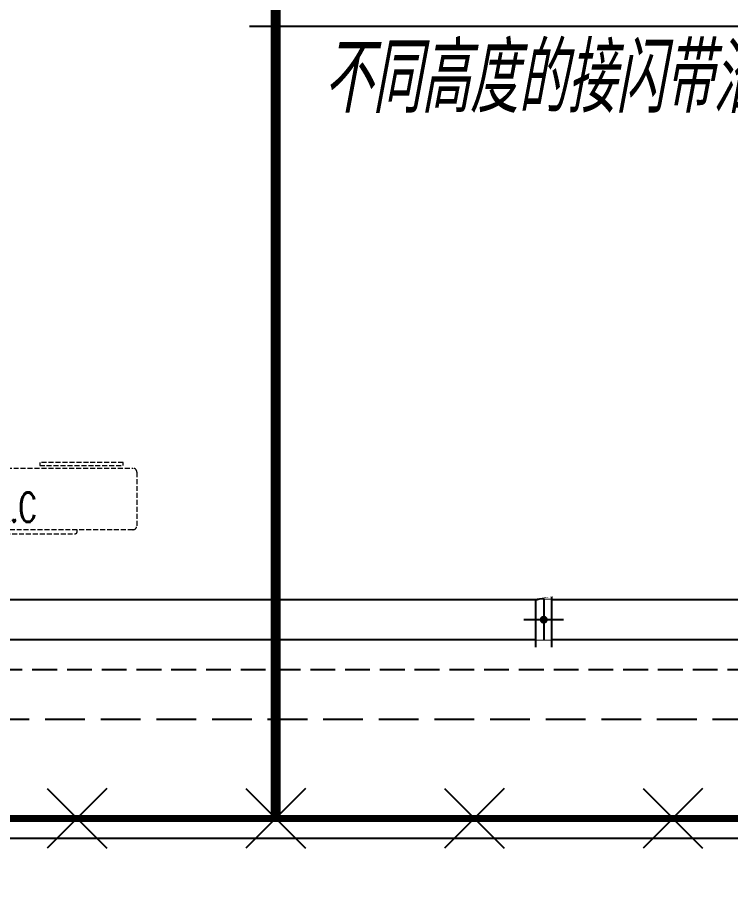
# Model space of a CAD drawing. Extents: x 2803505 to 5851001, y -1372902 to 24339.
# Drawn here: x 3738664 to 3742255, y -719792 to -715421 of the extents above; entities that cross this region are included whole.
import ezdxf
from ezdxf.xclip import XClip

# ---------------------------------------------------------------- set-up
doc = ezdxf.new("R2010")
doc.units = 0
doc.header["$LTSCALE"] = 1000
doc.header["$MEASUREMENT"] = 0
doc.header["$XCLIPFRAME"] = 2
for name, pattern in [('#P_--_20B1_001_t3$0$DASH', [0.35, 0.25, -0.1]), ('__DASH', [0.35, 0.25, -0.1]), ('DASH', [0.35, 0.25, -0.1]), ('DOTE', [2.42, 2, -0.2, 0.02, -0.2])]:
    doc.linetypes.add(name, pattern=pattern)
doc.layers.get('0').update_dxf_attribs({"linetype": 'CONTINUOUS'})
for name, color, linetype in [('!!电气', 1, 'CONTINUOUS'), ('DIM-照明', 7, 'CONTINUOUS'), ('DIM_LEAD', 3, 'CONTINUOUS'), ('LWIRE', 4, 'CONTINUOUS'), ('ROOF', 183, 'CONTINUOUS'), ('WIRE-避雷', 4, 'CONTINUOUS'), ('机电标识类', 1, 'CONTINUOUS'), ('污水', 3, 'CONTINUOUS'), ('看线', 185, 'CONTINUOUS')]:
    doc.layers.add(name, color=color, linetype=linetype)
doc.layers.add('DOTE', color=19, linetype='DOTE', lineweight=9)
doc.layers.add('平面-空调预留孔', color=252, linetype='CONTINUOUS', lineweight=15)
doc.styles.add('_TCH_DIM', font='SIMPLEX', dxfattribs={"bigfont": 'GBCBIG'})
doc.styles.add('HZTXT', font='gbeitc.shx', dxfattribs={"width": 0.8, "height": 400, "bigfont": 'hztxt.shx'})

# ---------------------------------------------------------------- blocks, each defined once
blk = doc.blocks.new('A$C74D73064')
at = {"layer": 'DOTE', "color": 252}
blk.add_line((196116, 61719.3), (-86385.2, 61719.3), dxfattribs=at)
blk = doc.blocks.new('rtyryrtyeeretee')
at = {"layer": '平面-空调预留孔', "color": 252, "linetype": 'DASH', "ltscale": 0.1}
for p, q in [((669748.9, 343882), (669748.9, 343872)), ((669758.9, 343862), (670111.7, 343862)), ((670121.7, 343872), (670121.7, 343882))]:
    blk.add_line(p, q, dxfattribs=at)
blk.add_lwpolyline([(670352.8, 344221.1), (669933, 344221.1), (669933, 344206), (670352.8, 344206)], close=True, dxfattribs=at)
blk.add_lwpolyline([(670402, 343882), (669662, 343882, -0.414214), (669642, 343902), (669642, 344172, -0.414214), (669662, 344192), (670402, 344192, -0.414214), (670422, 344172), (670422, 343902, -0.414214)], format="xyb", close=True, dxfattribs=at)
for centre, start, end in [((669758.9, 343872), 180, 270), ((670111.7, 343872), 270, 0)]:
    blk.add_arc(centre, 10, start, end, dxfattribs=at)
at = {"layer": '平面-空调预留孔', "color": 252, "linetype": 'DASH', "ltscale": 0.1, "style": '_TCH_DIM', "width": 0.705882}
blk.add_text('A.C', height=146.88, dxfattribs=at).set_placement((669701.4, 343921.6))
blk = doc.blocks.new('GDGDGDRGDR')
at = {"linetype": '__DASH', "ltscale": 0.1}
blk.add_wipeout([(425935.1, 371498.3), (425734.9, 371498.3), (425734.9, 371418.3), (425935.1, 371418.3)], dxfattribs=at).dxf.layer = '污水'
at = {"layer": '机电标识类', "color": 250, "linetype": 'DASH', "ltscale": 400}
for p, q in [((425834.8, 371358.3), (425834.8, 371558.3)), ((425935.1, 371458.3), (425734.9, 371458.3))]:
    blk.add_line(p, q, dxfattribs=at)
at = {"layer": '污水', "linetype": '__DASH', "ltscale": 0.1, "const_width": 10}
blk.add_lwpolyline([(425935.1, 371498.3), (425734.9, 371498.3), (425734.9, 371418.3), (425935.1, 371418.3)], close=True, dxfattribs=at)
blk = doc.blocks.new('A$C1F33016B')
at = {"layer": 'ROOF', "color": 252, "ltscale": 0.8}
for points in [[(10400, 11000), (10400, 12450), (14600, 12450), (14600, 11000), (13800, 11000), (13800, 8400.3), (15799.8, 8400.3), (15799.8, 9000), (20200, 9000), (20200, 6200), (22050, 6200), (22050, 1900.1), (15600, 1899.9), (15600, 100), (9400, 100), (9400, 1899.9), (3600, 1900.1), (3600, 6200), (4800, 6200), (4800, 9000), (6400, 9000), (6400, 6200), (11150, 6200)], [(3400, 7400), (1550, 7400), (1550, 2900), (1550, 2900), (1550, -1100), (23450, -1100), (23450, 100), (25000, 100)], [(4600, 7300), (1650, 7300), (1650, -1000), (23350, -1000), (23350, 200), (25000, 200)], [(4600, 7300), (4600, 6400), (2550, 6400), (2550, -100), (22450, -100), (22450, 1900), (22750, 1900)]]:
    blk.add_lwpolyline(points, dxfattribs=at)
at = {"layer": 'ROOF', "color": 252, "linetype": '__DASH', "ltscale": 0.8}
blk.add_lwpolyline([(4600, 6800), (2150, 6800), (2150, -500), (22850, -500), (22850, 700), (25000, 700)], dxfattribs=at)
at = {"layer": '看线', "color": 252, "linetype": '#P_--_20B1_001_t3$0$DASH', "ltscale": 0.5}
blk.add_lwpolyline([(3400, 2050), (2400, 2050), (2400, -250), (22600, -250), (22600, 950), (25000, 950)], dxfattribs=at)
at = {"color": 252}
blk.add_blockref('rtyryrtyeeretee', (-659970.5, -343428.9), dxfattribs=at)
at = {"rotation": 89.9999999997999}
blk.add_blockref('GDGDGDRGDR', (383958.3, -425834.8), dxfattribs=at)
at = {"layer": 'DIM_LEAD', "color": 252, "const_width": 20}
blk.add_lwpolyline([(12496.8, -9.5, 1), (12503.2, 9.5, 1)], format="xyb", close=True, dxfattribs=at)
blk = doc.blocks.new('$TelecSys$00000009')
for p, q in [((-0.5, 0.5), (0.5, -0.5)), ((0.5, 0.5), (-0.5, -0.5))]:
    blk.add_line(p, q)

msp = doc.modelspace()

# ---------------------------------------------------------------- block references
at = {"layer": '!!电气'}
msp.add_blockref('A$C1F33016B', (3728813.6, -718453.4), dxfattribs=at)
at = {"color": 252}
ref = msp.add_blockref('A$C74D73064', (3714796.2, -781511.3), dxfattribs=at)
XClip(ref).set_block_clipping_path([(-72082.5976296387, 50822.2577331646), (-18082.6107620973, 70322.2577319878)])

# ---------------------------------------------------------------- next in the draw order: linework, layer by layer
at = {"layer": 'DIM-照明'}
msp.add_line((3739831.9, -715465.1), (3745566.3, -715465.1), dxfattribs=at)
at = {"layer": 'WIRE-避雷', "color": 4, "const_width": 35}
msp.add_lwpolyline([(3733413.6, -711109.2), (3733413.6, -711153.4), (3730463.6, -711153.4), (3730463.6, -719453.4), (3752163.6, -719453.4), (3752163.6, -718253.4), (3755463.6, -718253.4), (3755463.6, -719453.4), (3777163.6, -719453.4)], dxfattribs=at)
at = {"layer": 'WIRE-避雷', "color": 4, "linetype": '__DASH', "const_width": 50}
msp.add_lwpolyline([(3739963.6, -713753.4), (3739963.6, -719453.4)], dxfattribs=at)

# ---------------------------------------------------------------- next in the draw order: block references
at = {"layer": 'LWIRE', "color": 4, "xscale": 300, "yscale": 300, "zscale": 300, "rotation": 359.9999997347077}
for p in [(3738963.6, -719453.4), (3739963.6, -719453.4), (3740963.6, -719453.4), (3741963.6, -719453.4)]:
    msp.add_blockref('$TelecSys$00000009', p, dxfattribs=at)

# ---------------------------------------------------------------- next in the draw order: texts
at = {"layer": 'DIM-照明', "style": 'HZTXT', "width": 0.7}
msp.add_text('不同高度的接闪带沿结构柱连接成可靠的电气通路', height=350, rotation=0.0001, dxfattribs=at).set_placement((3740202.7, -715901.4))

doc.saveas('drawing.dxf')
